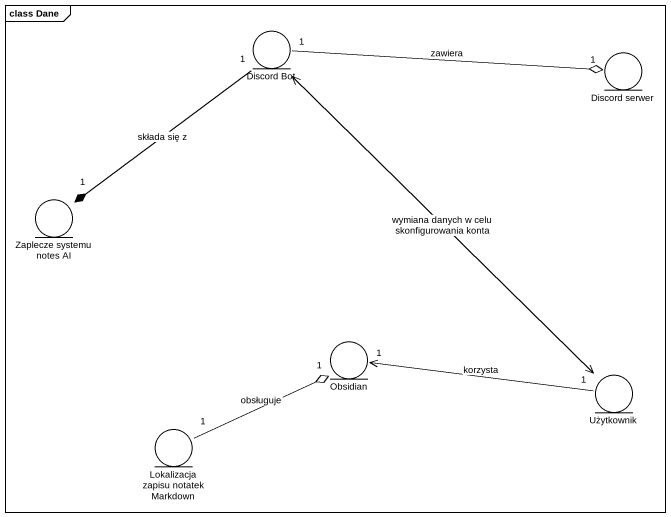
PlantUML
@startuml
mainframe class Dane
entity "Discord Bot" as Discord_Bot
entity "Discord serwer" as Discord_serwer
entity "Zaplecze systemu notes AI" as Zaplecze_systemu_notes_AI
entity Obsidian
entity Użytkownik
entity "Lokalizacja zapisu notatek Markdown" as Lokalizacja_zapisu_notatek
Discord_Bot "1" -right-o "1" Discord_serwer : zawiera
Discord_Bot "1" --* "1" Zaplecze_systemu_notes_AI : składa się z
Użytkownik <-up-> Discord_Bot : wymiana danych w celu skonfigurowania konta
Użytkownik "1" -left-> "1" Obsidian : korzysta
Lokalizacja_zapisu_notatek "1" -right-o "1" Obsidian : obsługuje
@enduml
